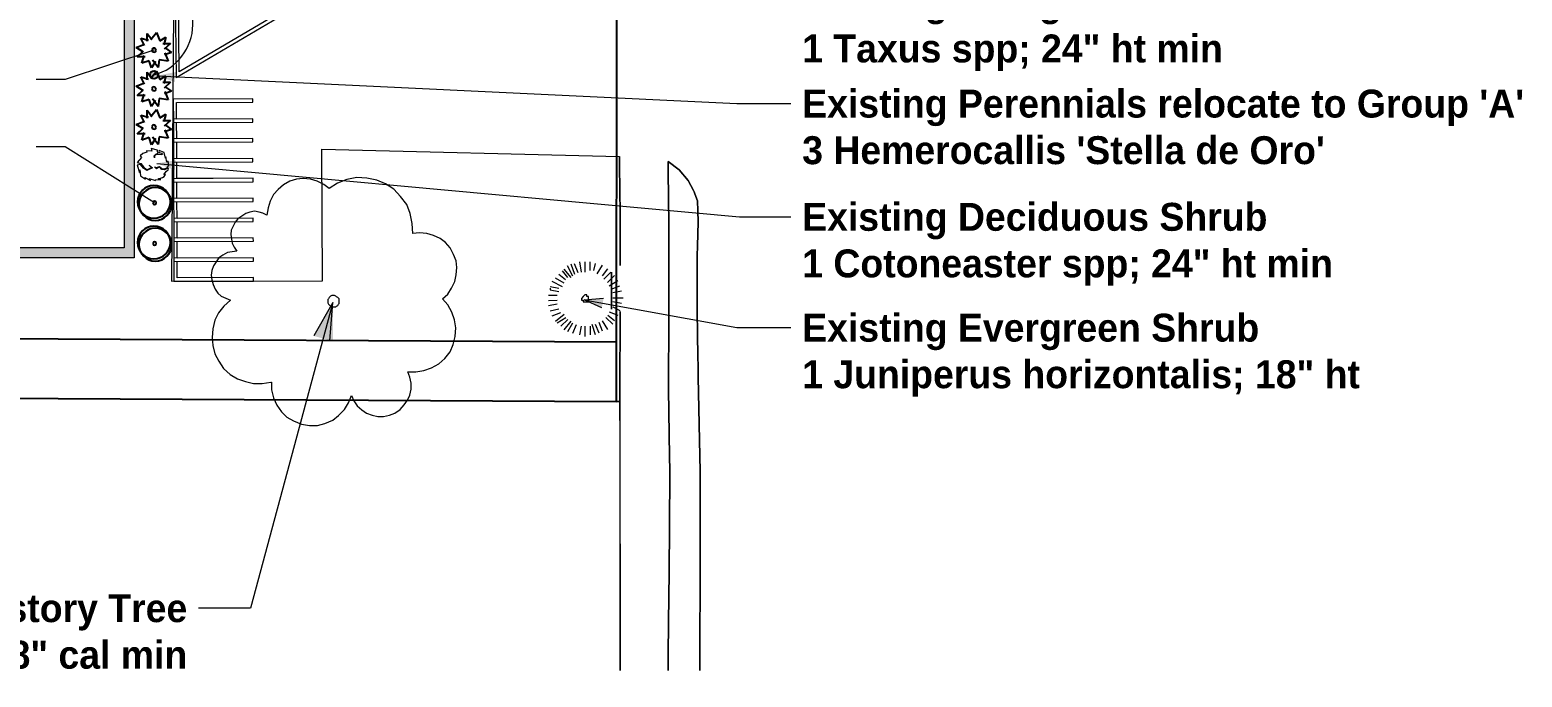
# Model space of a CAD drawing. Header units: feet. Extents: x 2366571 to 2367139, y 711991 to 712371.
# Drawn here: x 2366976.9 to 2367127, y 711991 to 712056.1 of the extents above; entities that cross this region are included whole.
import ezdxf
from ezdxf.enums import TextEntityAlignment as Align

# ---------------------------------------------------------------- set-up
doc = ezdxf.new("R2010")
doc.units = ezdxf.units.FT
doc.header["$MEASUREMENT"] = 0
for name, color, linetype in [('C-BLDG-OTLN', 110, 'Continuous'), ('C-PRKG-CURB', 255, 'Continuous'), ('C-PRKG-STRP', 190, 'Continuous'), ('C-PROP-LINE', 230, 'Continuous'), ('C-TOPO', 7, 'Continuous'), ('L-PLNT-TREE', 70, 'Continuous')]:
    doc.layers.add(name, color=color, linetype=linetype)
doc.layers.add('G-ANNO-TEXT', color=231, linetype='Continuous', lineweight=9)
doc.layers.add('PDF_Geometry', color=1, linetype='Continuous', lineweight=9)
doc.styles.add('Century Gothic_B', font='GOTHICB.TTF', dxfattribs={"height": 33.75})
doc.styles.get("Standard").update_dxf_attribs({"font": 'ARIALN.TTF', "width": 0.8})

# ---------------------------------------------------------------- blocks, each defined once
blk = doc.blocks.new('Family - ___-1442676-SITE PLAN')
at = {"layer": 'C-PROP-LINE'}
blk.add_line((-2969.6, 10291.1), (-534.6, 10277.4), dxfattribs=at)
blk = doc.blocks.new('Family - ___-1416994-SITE PLAN')
at = {"layer": 'C-PROP-LINE'}
for p, q in [((-534.6, 10205.4), (-534.1, 14193.5)), ((-3220.3, 10220.5), (-534.6, 10205.4))]:
    blk.add_line(p, q, dxfattribs=at)
blk = doc.blocks.new('Evergreen-Tree5')
for p, q in [((-2.26, 2.99), (-2.26, 5.62)), ((-2.26, 5.62), (-0.01, 3.37)), ((-1.13, 3.74), (-0.01, 5.99)), ((-0.01, 5.99), (1.12, 3.74)), ((-6.01, -0.01), (-3.76, 1.12)), ((-3.76, 0.37), (-5.26, 2.99)), ((-5.26, 2.99), (-2.26, 2.99)), ((-0.38, 0.64), (-0.76, -0.01)), ((0.37, 0.64), (-0.38, 0.64)), ((0.74, -0.01), (0.37, 0.64)), ((1.12, 3.74), (3.37, 4.87)), ((2.62, 2.62), (5.24, 2.99)), ((3.37, 4.87), (2.99, 2.24)), ((3.37, 1.12), (5.99, -0.01)), ((5.24, 2.99), (3.74, 1.12)), ((-3.76, -1.13), (-6.01, -0.01)), ((-5.26, -3.01), (-3.38, -0.76)), ((-2.63, -2.63), (-5.26, -3.01)), ((-3.38, -4.88), (-3.01, -2.26)), ((-1.51, -3.38), (-3.38, -4.88)), ((-0.01, -6.01), (-1.51, -3.38)), ((-0.76, -0.01), (-0.38, -0.66)), ((-0.38, -0.66), (0.37, -0.66)), ((1.49, -3.38), (-0.01, -6.01)), ((0.37, -0.66), (0.74, -0.01)), ((2.99, -5.26), (1.12, -3.38)), ((4.87, -3.38), (2.24, -3.01)), ((2.62, -2.63), (2.99, -5.26)), ((5.99, -0.01), (3.37, -1.51)), ((3.37, -1.13), (4.87, -3.38))]:
    blk.add_line(p, q)
at = {"flags": 1}
for tag, p in [('SCI_NAME', (-5.08, -8.89)), ('COM_NAME', (-5.08, -12.89)), ('SIZE', (-5.08, -16.89)), ('ROOT_COND', (-5.08, -20.89)), ('REMARK', (-5.08, -24.89)), ('CODE', (-5.08, -28.89))]:
    blk.add_attdef(tag, text='', height=2.4, dxfattribs=at).set_placement(p, align=Align.BOTTOM_LEFT)
blk = doc.blocks.new('Deciduous-Tree2')
for centre, radius in [((-0.29, 0.29), 5.72), ((0.33, -0.34), 5.72), ((0, 0), 0.6)]:
    blk.add_circle(centre, radius)
at = {"flags": 1}
for tag, p in [('SCI_NAME', (-5.07, -8.88)), ('COM_NAME', (-5.07, -12.88)), ('SIZE', (-5.07, -16.88)), ('ROOT_COND', (-5.07, -20.88)), ('CODE', (-5.07, -28.88)), ('REMARK', (-5.07, -24.88))]:
    blk.add_attdef(tag, text='', height=2.4, dxfattribs=at).set_placement(p, align=Align.BOTTOM_LEFT)

msp = doc.modelspace()

# ---------------------------------------------------------------- hatches: boundary and pattern name
at = {"layer": 'C-BLDG-OTLN', "lineweight": 5}
h = msp.add_hatch(color=1, dxfattribs=at)
h.dxf.hatch_style = 1
h.paths.add_polyline_path([(2366918.97, 712055.23), (2366918.97, 712066.86), (2366826.96, 712066.86), (2366826.96, 712054.86), (2366812.38, 712054.86), (2366812.38, 712033.19), (2366987.39, 712033.19), (2366987.39, 712102.29), (2366991.39, 712102.29), (2366991.4, 712114.34), (2366987.4, 712114.34), (2366987.41, 712208.45), (2366899.22, 712208.45), (2366899.21, 712182.41), (2366917.31, 712182.34), (2366917.41, 712161.24), (2366948.36, 712161.49), (2366948.36, 712055.23)])
h.paths.add_polyline_path([(2366918.97, 712034.19), (2366986.39, 712034.19), (2366986.39, 712103.29), (2366990.39, 712103.29), (2366990.4, 712113.34), (2366986.4, 712113.34), (2366986.41, 712207.45), (2366900.22, 712207.45), (2366900.21, 712183.41), (2366918.31, 712183.34), (2366918.4, 712162.25), (2366949.36, 712162.5), (2366949.36, 712054.23), (2366918.97, 712054.23)], flags=16)
h.paths.add_polyline_path([(2366917.97, 712065.86), (2366827.96, 712065.86), (2366827.96, 712053.86), (2366813.38, 712053.86), (2366813.38, 712034.19), (2366917.97, 712034.19)], flags=16)
at = {"layer": 'G-ANNO-TEXT', "lineweight": 5}
for points in [[(2366989.66, 712051.51), (2366991.56, 712051.88), (2366991.49, 712050.88)], [(2366989.66, 712042.69), (2366991.57, 712043), (2366991.47, 712042)], [(2367032.68, 712028.96), (2367034.62, 712029.12), (2367034.44, 712028.13)], [(2367007.39, 712028.67), (2367005.45, 712025.31), (2367007.39, 712024.79)]]:
    msp.add_hatch(color=1, dxfattribs=at).paths.add_polyline_path(points, flags=0)
at = {"layer": 'L-PLNT-TREE'}
h = msp.add_hatch(color=1, dxfattribs=at)
h.dxf.hatch_style = 1
h.paths.add_polyline_path([(2366989.65, 712072.85, 1), (2366988.84, 712072.85, 1)])
h.paths.add_polyline_path([(2366989.9, 712061.78, 1), (2366989.09, 712061.78, 1)])
h.paths.add_polyline_path([(2366989.8, 712051.6, 1), (2366988.99, 712051.6, 1)])

# ---------------------------------------------------------------- linework, layer by layer
at = {"layer": 'C-BLDG-OTLN', "color": 1, "lineweight": 5, "flags": 128}
msp.add_lwpolyline([(2366948.36, 712161.49), (2366917.41, 712161.24), (2366917.31, 712182.34), (2366899.21, 712182.41), (2366899.22, 712208.45), (2366987.41, 712208.45), (2366987.4, 712114.34), (2366991.4, 712114.34), (2366991.39, 712102.29), (2366987.39, 712102.29), (2366987.39, 712033.19), (2366812.38, 712033.19), (2366812.38, 712054.86), (2366826.96, 712054.86), (2366826.96, 712066.86), (2366918.97, 712066.86), (2366918.97, 712055.23), (2366948.36, 712055.23), (2366948.36, 712161.5)], dxfattribs=at)
msp.add_lwpolyline([(2366918.97, 712054.23), (2366949.36, 712054.23), (2366949.36, 712162.5), (2366918.4, 712162.25), (2366918.31, 712183.34), (2366900.21, 712183.41), (2366900.22, 712207.45), (2366986.41, 712207.45), (2366986.4, 712113.34), (2366990.4, 712113.34), (2366990.39, 712103.29), (2366986.39, 712103.29), (2366986.39, 712034.19), (2366918.97, 712034.19)], close=True, dxfattribs=at)
at = {"layer": 'C-PRKG-CURB', "color": 1, "lineweight": 5, "flags": 128}
msp.add_lwpolyline([(2366991.39, 712102.29), (2366997.36, 712102.23), (2366997.39, 712105.52), (2367001.99, 712105.45), (2367002.2, 712088.69), (2366998.92, 712085.52), (2366991.54, 712085.34), (2366991.13, 712030.81), (2367006.35, 712030.87), (2367006.27, 712044.1), (2367036.23, 712043.39)], dxfattribs=at)
at = {"layer": 'C-PRKG-STRP', "color": 1, "lineweight": 5}
for p, q in [((2366991.5, 712060.94), (2366991.6, 712051.32)), ((2366991.6, 712051.32), (2367007.1, 712060.47)), ((2366991.93, 712051.9), (2366991.84, 712060.75)), ((2367006.93, 712060.76), (2366991.93, 712051.9)), ((2366999.32, 712049.18), (2366991.32, 712049.14)), ((2366991.32, 712049.14), (2366991.33, 712046.81)), ((2366991.65, 712048.81), (2366999.32, 712048.84)), ((2366991.66, 712047.15), (2366991.65, 712048.81)), ((2366999.32, 712048.84), (2366999.32, 712049.18)), ((2366999.33, 712047.18), (2366991.33, 712047.14)), ((2366991.33, 712047.14), (2366991.34, 712044.81)), ((2366999.33, 712047.18), (2366991.66, 712047.15)), ((2366999.33, 712046.84), (2366999.33, 712047.18)), ((2366999.33, 712046.84), (2366999.33, 712047.18)), ((2366991.33, 712046.81), (2366999.33, 712046.84)), ((2366991.66, 712046.81), (2366999.33, 712046.84)), ((2366991.67, 712045.15), (2366991.66, 712046.81)), ((2366999.33, 712045.18), (2366991.33, 712045.14)), ((2366991.33, 712045.14), (2366991.34, 712042.81)), ((2366991.34, 712044.81), (2366999.34, 712044.84)), ((2366999.33, 712045.18), (2366991.67, 712045.15)), ((2366991.67, 712044.81), (2366999.34, 712044.84)), ((2366991.68, 712043.15), (2366991.67, 712044.81)), ((2366999.34, 712044.84), (2366999.33, 712045.18)), ((2366999.34, 712044.84), (2366999.33, 712045.18)), ((2366999.34, 712043.18), (2366991.34, 712043.14)), ((2366991.34, 712043.14), (2366991.35, 712040.81)), ((2366991.34, 712042.81), (2366999.34, 712042.84)), ((2366999.34, 712043.18), (2366991.68, 712043.15)), ((2366991.68, 712042.81), (2366999.34, 712042.84)), ((2366991.68, 712041.15), (2366991.68, 712042.81)), ((2366999.34, 712042.84), (2366999.34, 712043.18)), ((2366999.34, 712042.84), (2366999.34, 712043.18)), ((2366999.35, 712041.18), (2366991.35, 712041.14)), ((2366991.35, 712041.14), (2366991.36, 712038.81)), ((2366999.35, 712041.18), (2366991.68, 712041.15)), ((2366999.35, 712040.84), (2366999.35, 712041.18)), ((2366999.35, 712040.84), (2366999.35, 712041.18)), ((2366991.35, 712040.81), (2366999.35, 712040.84)), ((2366991.69, 712040.81), (2366999.35, 712040.84)), ((2366991.69, 712039.15), (2366991.69, 712040.81)), ((2366999.36, 712039.18), (2366991.36, 712039.14)), ((2366991.36, 712039.14), (2366991.37, 712036.81)), ((2366991.36, 712038.81), (2366999.36, 712038.84)), ((2366999.36, 712039.18), (2366991.69, 712039.15)), ((2366991.69, 712038.81), (2366999.36, 712038.84)), ((2366991.7, 712037.15), (2366991.69, 712038.81)), ((2366999.36, 712038.84), (2366999.36, 712039.18)), ((2366999.36, 712038.84), (2366999.36, 712039.18)), ((2366999.37, 712037.18), (2366991.37, 712037.14)), ((2366991.37, 712037.14), (2366991.38, 712034.81)), ((2366991.37, 712036.81), (2366999.37, 712036.84)), ((2366999.37, 712037.18), (2366991.7, 712037.15)), ((2366991.7, 712036.81), (2366999.37, 712036.84)), ((2366991.71, 712035.15), (2366991.7, 712036.81)), ((2366999.37, 712036.84), (2366999.37, 712037.18)), ((2366999.37, 712036.84), (2366999.37, 712037.18)), ((2366999.37, 712035.18), (2366991.37, 712035.14)), ((2366991.37, 712035.14), (2366991.38, 712032.81)), ((2366999.37, 712035.18), (2366991.71, 712035.15)), ((2366999.38, 712034.84), (2366999.37, 712035.18)), ((2366999.38, 712034.84), (2366999.37, 712035.18)), ((2366991.38, 712034.81), (2366999.38, 712034.84)), ((2366991.71, 712034.81), (2366999.38, 712034.84)), ((2366991.72, 712033.15), (2366991.71, 712034.81)), ((2366999.38, 712033.18), (2366991.38, 712033.14)), ((2366991.38, 712033.14), (2366991.39, 712030.81)), ((2366991.38, 712032.81), (2366999.38, 712032.84)), ((2366999.38, 712033.18), (2366991.72, 712033.15)), ((2366991.72, 712032.81), (2366999.38, 712032.84)), ((2366991.72, 712031.15), (2366991.72, 712032.81)), ((2366999.38, 712032.84), (2366999.38, 712033.18)), ((2366999.38, 712032.84), (2366999.38, 712033.18)), ((2366991.39, 712030.81), (2366999.39, 712030.84)), ((2366999.39, 712031.18), (2366991.72, 712031.15)), ((2366999.39, 712030.84), (2366999.39, 712031.18))]:
    msp.add_line(p, q, dxfattribs=at)
at = {"layer": 'C-TOPO', "color": 1, "lineweight": 5}
for p, q in [((2367036.26, 712039.09), (2367036.23, 712043.39)), ((2367036.23, 712043.39), (2367036.26, 712039.09)), ((2367042.22, 712042.03), (2367041.11, 712042.87)), ((2367041.11, 712042.87), (2367041.11, 712042.25)), ((2367041.11, 712042.25), (2367041.11, 712042.87)), ((2367041.11, 712042.87), (2367042.22, 712042.03)), ((2367041.11, 712042.25), (2367041.12, 712042.13)), ((2367041.12, 712042.13), (2367041.11, 712042.25)), ((2367041.12, 712042.13), (2367041.12, 712041.86)), ((2367041.12, 712041.86), (2367041.12, 712042.13)), ((2367041.12, 712041.86), (2367041.18, 712036.54)), ((2367041.18, 712036.54), (2367041.12, 712041.86)), ((2367043.12, 712040.97), (2367042.22, 712042.03)), ((2367042.22, 712042.03), (2367043.12, 712040.97)), ((2367043.68, 712039.97), (2367043.12, 712040.97)), ((2367043.12, 712040.97), (2367043.68, 712039.97)), ((2367043.73, 712039.81), (2367043.68, 712039.97)), ((2367043.68, 712039.97), (2367043.73, 712039.81)), ((2367043.76, 712039.72), (2367043.73, 712039.81)), ((2367043.73, 712039.81), (2367043.76, 712039.72)), ((2367043.9, 712039.34), (2367043.76, 712039.72)), ((2367043.76, 712039.72), (2367043.9, 712039.34)), ((2367036.27, 712038.54), (2367036.26, 712039.09)), ((2367036.26, 712039.09), (2367036.27, 712038.54)), ((2367036.28, 712036.55), (2367036.27, 712038.54)), ((2367036.27, 712038.54), (2367036.28, 712036.55)), ((2367044.06, 712038.9), (2367043.9, 712039.34)), ((2367043.9, 712039.34), (2367044.06, 712038.9)), ((2367044.1, 712037.9), (2367044.06, 712038.9)), ((2367044.06, 712038.9), (2367044.1, 712037.9)), ((2367044.15, 712036.79), (2367044.1, 712037.9)), ((2367044.1, 712037.9), (2367044.15, 712036.79)), ((2367036.28, 712036.45), (2367036.28, 712036.55)), ((2367036.28, 712036.55), (2367036.28, 712036.45)), ((2367036.28, 712036.39), (2367036.28, 712036.45)), ((2367036.28, 712036.45), (2367036.28, 712036.39)), ((2367036.28, 712035.07), (2367036.28, 712036.39)), ((2367036.28, 712036.39), (2367036.28, 712035.07)), ((2367041.18, 712036.54), (2367041.18, 712035.63)), ((2367041.18, 712035.63), (2367041.18, 712036.54)), ((2367044.08, 712034.36), (2367044.15, 712036.79)), ((2367044.15, 712036.79), (2367044.08, 712034.36)), ((2367036.28, 712034.1), (2367036.28, 712035.07)), ((2367036.28, 712035.07), (2367036.28, 712034.1)), ((2367041.18, 712035), (2367041.17, 712034.06)), ((2367041.17, 712034.06), (2367041.18, 712035)), ((2367041.18, 712035.63), (2367041.18, 712035)), ((2367041.18, 712035), (2367041.18, 712035.63)), ((2367036.28, 712033.39), (2367036.28, 712034.1)), ((2367036.28, 712034.1), (2367036.28, 712033.39)), ((2367036.28, 712032.41), (2367036.28, 712033.39)), ((2367036.28, 712033.39), (2367036.28, 712032.41)), ((2367041.17, 712034.06), (2367041.17, 712033.56)), ((2367041.17, 712033.56), (2367041.17, 712034.06)), ((2367041.17, 712033.56), (2367041.17, 712033.27)), ((2367041.17, 712033.27), (2367041.17, 712033.56)), ((2367044.02, 712032.33), (2367044.05, 712033.42)), ((2367044.05, 712033.42), (2367044.02, 712032.33)), ((2367044.05, 712033.42), (2367044.08, 712034.36)), ((2367044.08, 712034.36), (2367044.05, 712033.42)), ((2367041.17, 712033.27), (2367041.17, 712030)), ((2367041.17, 712030), (2367041.17, 712033.27)), ((2367044.05, 712028.9), (2367044.02, 712032.33)), ((2367044.02, 712032.33), (2367044.05, 712028.9)), ((2367035.41, 712031.42), (2367035.41, 712031.73)), ((2367035.41, 712031.73), (2367035.41, 712031.42)), ((2367035.41, 712028.28), (2367035.41, 712031.42)), ((2367035.41, 712031.42), (2367035.41, 712028.28)), ((2367041.17, 712030), (2367041.17, 712028.7)), ((2367041.17, 712028.7), (2367041.17, 712030)), ((2367044.05, 712028.57), (2367044.05, 712028.9)), ((2367044.05, 712028.9), (2367044.05, 712028.57)), ((2367035.41, 712028.01), (2367035.41, 712028.28)), ((2367035.41, 712028.28), (2367035.41, 712028.01)), ((2367036.26, 712019.64), (2367036.27, 712027.76)), ((2367036.27, 712027.76), (2367036.26, 712019.64)), ((2367041.17, 712028.7), (2367041.17, 712025.1)), ((2367041.17, 712025.1), (2367041.17, 712028.7)), ((2367044.08, 712024.74), (2367044.05, 712028.57)), ((2367044.05, 712028.57), (2367044.08, 712024.74)), ((2367041.17, 712025.1), (2367041.16, 712022.21)), ((2367041.16, 712022.21), (2367041.17, 712025.1)), ((2367044.1, 712023.98), (2367044.08, 712024.74)), ((2367044.08, 712024.74), (2367044.1, 712023.98)), ((2367044.1, 712023.57), (2367044.1, 712023.98)), ((2367044.1, 712023.98), (2367044.1, 712023.57)), ((2367044.14, 712021.91), (2367044.1, 712023.57)), ((2367044.1, 712023.57), (2367044.14, 712021.91)), ((2367041.16, 712022.21), (2367041.16, 712020.67)), ((2367041.16, 712020.67), (2367041.16, 712022.21)), ((2367044.15, 712021.35), (2367044.14, 712021.91)), ((2367044.14, 712021.91), (2367044.15, 712021.35)), ((2367044.15, 712021.17), (2367044.15, 712021.35)), ((2367044.15, 712021.35), (2367044.15, 712021.17)), ((2367041.16, 712020.67), (2367041.16, 712019.91)), ((2367041.16, 712019.91), (2367041.16, 712020.67)), ((2367041.16, 712019.91), (2367041.25, 712013.19)), ((2367041.25, 712013.19), (2367041.16, 712019.91)), ((2367044.33, 712011.66), (2367044.15, 712021.17)), ((2367044.15, 712021.17), (2367044.33, 712011.66)), ((2367035.58, 712018.7), (2367036.05, 712018.7)), ((2367036.05, 712018.7), (2367035.58, 712018.7)), ((2367036.05, 712018.7), (2367036.26, 712018.7)), ((2367036.26, 712018.7), (2367036.05, 712018.7)), ((2367036.26, 712019.57), (2367036.26, 712019.64)), ((2367036.26, 712019.64), (2367036.26, 712019.57)), ((2367036.26, 712019.18), (2367036.26, 712019.57)), ((2367036.26, 712019.57), (2367036.26, 712019.18)), ((2367036.26, 712018.51), (2367036.26, 712019.18)), ((2367036.26, 712019.18), (2367036.26, 712014.89)), ((2367036.26, 712018.7), (2367036.26, 712018.51)), ((2367036.27, 712014.84), (2367036.26, 712018.7)), ((2367036.26, 712014.84), (2367036.25, 712011.64)), ((2367036.26, 712014.89), (2367036.26, 712014.86)), ((2367036.29, 711997.18), (2367036.27, 712014.84)), ((2367041.25, 712013.19), (2367041.27, 712011.81)), ((2367041.27, 712011.81), (2367041.25, 712013.19)), ((2367036.25, 712011.64), (2367036.28, 711997.2)), ((2367041.27, 712011.37), (2367041.2, 712001.32)), ((2367041.2, 712001.32), (2367041.27, 712011.37)), ((2367041.27, 712011.81), (2367041.27, 712011.64)), ((2367041.27, 712011.64), (2367041.27, 712011.81)), ((2367041.27, 712011.64), (2367041.27, 712011.37)), ((2367041.27, 712011.37), (2367041.27, 712011.64)), ((2367044.33, 712008.24), (2367044.33, 712011.66)), ((2367044.33, 712011.66), (2367044.33, 712008.24)), ((2367044.32, 712004.64), (2367044.33, 712008.24)), ((2367044.33, 712008.24), (2367044.32, 712004.64)), ((2367044.31, 711991.64), (2367044.32, 712003.36)), ((2367044.32, 712003.36), (2367044.31, 711991.64)), ((2367044.32, 712003.36), (2367044.32, 712004.64)), ((2367044.32, 712004.64), (2367044.32, 712003.36)), ((2367041.2, 712001.32), (2367041.18, 711999.2)), ((2367041.18, 711999.2), (2367041.2, 712001.32)), ((2367041.18, 711999.2), (2367041.13, 711993.36)), ((2367041.13, 711993.36), (2367041.18, 711999.2)), ((2367036.28, 711997.19), (2367036.28, 711997.16)), ((2367036.28, 711997.16), (2367036.28, 711996.16)), ((2367036.28, 711996.16), (2367036.29, 711995.37)), ((2367036.29, 711997.17), (2367036.29, 711997.18)), ((2367036.29, 711996.16), (2367036.29, 711997.16)), ((2367036.29, 711996.15), (2367036.29, 711996.16)), ((2367036.29, 711995.36), (2367036.29, 711996.15)), ((2367036.29, 711995.37), (2367036.29, 711993.98)), ((2367036.29, 711993.98), (2367036.29, 711995.36)), ((2367036.29, 711993.98), (2367036.29, 711991.64)), ((2367036.3, 711991.64), (2367036.29, 711993.98)), ((2367041.13, 711993.01), (2367041.12, 711991.64)), ((2367041.12, 711991.64), (2367041.13, 711993.01)), ((2367041.13, 711993.36), (2367041.13, 711993.07)), ((2367041.13, 711993.07), (2367041.13, 711993.36)), ((2367041.13, 711993.07), (2367041.13, 711993.04)), ((2367041.13, 711993.04), (2367041.13, 711993.07)), ((2367041.13, 711993.04), (2367041.13, 711993.01)), ((2367041.13, 711993.01), (2367041.13, 711993.04))]:
    msp.add_line(p, q, dxfattribs=at)
at = {"layer": 'G-ANNO-TEXT', "color": 1, "lineweight": 5}
for p, q in [((2366989.66, 712051.51), (2367048.04, 712048.7)), ((2367048.04, 712048.7), (2367053.46, 712048.7)), ((2366989.66, 712042.69), (2367048.29, 712037.31)), ((2367048.29, 712037.31), (2367053.46, 712037.31)), ((2367032.68, 712028.96), (2367034.62, 712029.12)), ((2367034.44, 712028.13), (2367032.68, 712028.96)), ((2367032.68, 712028.96), (2367048.04, 712026.15)), ((2367007.39, 712028.67), (2366999.09, 711997.9)), ((2367007.39, 712028.67), (2367005.45, 712025.31)), ((2367007.06, 712024.81), (2367007.39, 712028.67)), ((2367048.04, 712026.15), (2367053.46, 712026.15)), ((2366999.09, 711997.9), (2366993.87, 711997.9))]:
    msp.add_line(p, q, dxfattribs=at)
at = {"layer": 'G-ANNO-TEXT', "color": 1, "lineweight": 5, "flags": 128}
for points in [[(2366989.37, 712054.08), (2366980.46, 712051.12), (2366977.54, 712051.12)], [(2366989.44, 712038.71), (2366980.46, 712044.36), (2366977.54, 712044.36)]]:
    msp.add_lwpolyline(points, dxfattribs=at)
at = {"layer": 'G-ANNO-TEXT', "color": 1, "lineweight": 5}
msp.add_arc((2366987.99, 712056.7), 5.3, 285.3626, 73.4509, dxfattribs=at)
at = {"layer": 'L-PLNT-TREE', "color": 1}
msp.add_circle((2366989.39, 712051.6), 0.406, dxfattribs=at)
at = {"layer": 'PDF_Geometry', "color": 1, "lineweight": 5}
for p, q in [((2367030.45, 712031.88), (2367030.98, 712031.18)), ((2367030.62, 712032.05), (2367031.33, 712031.18)), ((2367030.97, 712032.41), (2367031.5, 712031.36)), ((2367031.32, 712032.58), (2367031.68, 712031.54)), ((2367031.67, 712032.59), (2367032.02, 712031.71)), ((2367032.19, 712032.77), (2367032.37, 712031.72)), ((2367032.72, 712032.77), (2367032.72, 712031.72)), ((2367033.24, 712032.77), (2367033.25, 712031.9)), ((2367033.77, 712032.6), (2367033.6, 712031.9)), ((2367034.47, 712032.43), (2367033.95, 712031.55)), ((2367035, 712032.08), (2367034.48, 712031.38)), ((2367029.41, 712030.82), (2367030.46, 712030.3)), ((2367029.75, 712031.17), (2367030.63, 712030.65)), ((2367030.1, 712031.53), (2367030.8, 712031.01)), ((2367035.35, 712031.74), (2367034.65, 712031.03)), ((2367035.7, 712031.39), (2367035.01, 712030.68)), ((2367036.06, 712030.87), (2367035.18, 712030.34)), ((2367029.07, 712029.42), (2367029.94, 712029.43)), ((2367029.07, 712028.89), (2367029.94, 712028.9)), ((2367029.23, 712030.3), (2367030.11, 712030.13)), ((2367036.23, 712030.34), (2367035.36, 712029.99)), ((2367036.41, 712029.82), (2367035.54, 712029.64)), ((2367036.59, 712029.12), (2367035.54, 712029.11)), ((2367029.07, 712028.37), (2367029.95, 712028.55)), ((2367029.25, 712027.85), (2367030.12, 712028.03)), ((2367029.43, 712027.32), (2367030.3, 712027.68)), ((2367029.78, 712026.8), (2367030.65, 712027.51)), ((2367035.73, 712026.84), (2367035.03, 712027.36)), ((2367036.08, 712027.37), (2367035.2, 712027.71)), ((2367036.42, 712028.59), (2367035.54, 712028.76)), ((2367035.55, 712028.24), (2367036.25, 712027.89)), ((2367029.96, 712026.63), (2367030.83, 712027.16)), ((2367030.31, 712026.28), (2367031.01, 712026.98)), ((2367030.66, 712025.93), (2367031.36, 712026.81)), ((2367031.01, 712025.76), (2367031.53, 712026.64)), ((2367031.54, 712025.59), (2367031.88, 712026.46)), ((2367032.24, 712025.42), (2367032.41, 712026.29)), ((2367032.77, 712025.24), (2367032.76, 712026.29)), ((2367033.29, 712025.42), (2367033.29, 712026.3)), ((2367033.82, 712025.43), (2367033.46, 712026.47)), ((2367034.17, 712025.6), (2367033.81, 712026.48)), ((2367034.51, 712025.78), (2367034.16, 712026.65)), ((2367035.04, 712025.96), (2367034.51, 712026.83)), ((2367035.56, 712026.49), (2367034.86, 712027.18))]:
    msp.add_line(p, q, dxfattribs=at)
at = {"layer": 'PDF_Geometry', "color": 1, "lineweight": 5, "flags": 128}
for points in [[(2366990.07, 712041.07), (2366989.81, 712041.14), (2366990.25, 712041.26), (2366990.4, 712041.37), (2366990.55, 712041.56), (2366990.36, 712041.56), (2366990.63, 712041.9), (2366990.81, 712042.05), (2366990.85, 712042.16), (2366990.7, 712042.16), (2366990.44, 712042.05), (2366990.17, 712042.08), (2366989.95, 712042.34), (2366989.65, 712042.15), (2366989.42, 712042.34), (2366989.65, 712042.27), (2366989.95, 712042.38), (2366990.17, 712042.16), (2366990.4, 712042.12), (2366990.7, 712042.24), (2366990.88, 712042.5), (2366990.81, 712042.91), (2366990.69, 712042.8), (2366990.58, 712043.36), (2366990.54, 712043.21), (2366990.39, 712043.77), (2366989.9, 712043.99), (2366989.86, 712043.88), (2366989.9, 712043.77), (2366990.13, 712043.73), (2366990.24, 712043.58), (2366990.09, 712043.54), (2366989.9, 712043.58), (2366989.64, 712043.58), (2366989.45, 712043.43), (2366989.42, 712043.24), (2366989.41, 712043.43), (2366989.56, 712043.62), (2366989.79, 712043.73), (2366989.75, 712043.84), (2366989.75, 712044.03), (2366989.11, 712044.17), (2366989.15, 712043.91), (2366988.62, 712043.95), (2366988.66, 712043.83), (2366988.25, 712043.68), (2366987.99, 712043.45), (2366988.14, 712043.27), (2366987.69, 712042.78), (2366988.07, 712042.67), (2366988.33, 712042.33), (2366988.67, 712042.03), (2366989.12, 712042.26), (2366988.9, 712042.52), (2366989.24, 712042.23), (2366988.67, 712041.96), (2366988.34, 712042.22), (2366988.03, 712042.56), (2366987.7, 712042.52), (2366987.93, 712041.77), (2366987.96, 712042.03), (2366988.04, 712041.43), (2366988.53, 712041.1), (2366988.45, 712041.25), (2366989.02, 712040.95), (2366988.9, 712041.17), (2366989.54, 712040.95), (2366989.51, 712041.03)], [(2367001.2, 712020.67), (2367001.2, 712019.87), (2367001.41, 712019.07), (2367001.75, 712018.34), (2367002.22, 712017.67), (2367002.75, 712017.15), (2367003.42, 712016.75), (2367004.22, 712016.42), (2367005.03, 712016.29), (2367005.83, 712016.3), (2367006.56, 712016.5), (2367007.36, 712016.84), (2367007.95, 712017.31), (2367008.55, 712017.92), (2367008.94, 712018.59), (2367009.27, 712019.32), (2367009.48, 712018.79), (2367009.81, 712018.26), (2367010.28, 712017.86), (2367010.75, 712017.53), (2367011.35, 712017.34), (2367011.89, 712017.21), (2367012.49, 712017.21), (2367013.09, 712017.35), (2367013.62, 712017.55), (2367014.15, 712017.89), (2367014.55, 712018.36), (2367014.88, 712018.83), (2367015.14, 712019.36), (2367015.27, 712019.96), (2367015.26, 712020.56), (2367015.13, 712021.16), (2367014.92, 712021.69), (2367015.72, 712021.7), (2367016.52, 712021.84), (2367017.32, 712022.11), (2367018.05, 712022.51), (2367018.65, 712023.05), (2367019.18, 712023.72), (2367019.5, 712024.46), (2367019.7, 712025.26), (2367019.76, 712026.13), (2367019.62, 712026.92), (2367019.35, 712027.72), (2367018.94, 712028.45), (2367018.41, 712029.05), (2367018.94, 712029.52), (2367019.33, 712030.12), (2367019.66, 712030.79), (2367019.79, 712031.46), (2367019.85, 712032.19), (2367019.78, 712032.86), (2367019.51, 712033.52), (2367019.17, 712034.19), (2367018.7, 712034.72), (2367018.17, 712035.12), (2367017.5, 712035.44), (2367016.83, 712035.64), (2367016.1, 712035.7), (2367015.43, 712035.63), (2367015.36, 712036.63), (2367015.15, 712037.63), (2367014.81, 712038.56), (2367014.2, 712039.36), (2367013.53, 712040.08), (2367012.66, 712040.61), (2367011.79, 712041.01), (2367010.79, 712041.2), (2367009.79, 712041.26), (2367008.79, 712041.05), (2367007.86, 712040.71), (2367007, 712040.17), (2367006.46, 712040.57), (2367005.79, 712040.9), (2367005.13, 712041.09), (2367004.39, 712041.16), (2367003.73, 712041.09), (2367003.06, 712040.88), (2367002.4, 712040.54), (2367001.87, 712040.07), (2367001.4, 712039.54), (2367001.07, 712038.87), (2367000.88, 712038.2), (2367000.75, 712037.47), (2367000.35, 712037.66), (2366999.95, 712037.79), (2366999.48, 712037.86), (2366999.01, 712037.79), (2366998.62, 712037.65), (2366998.22, 712037.38), (2366997.82, 712037.11), (2366997.56, 712036.78), (2366997.36, 712036.38), (2366997.16, 712035.97), (2366997.1, 712035.51), (2366997.17, 712035.04), (2366997.24, 712034.64), (2366997.44, 712034.24), (2366997.71, 712033.85), (2366997.24, 712033.78), (2366996.78, 712033.71), (2366996.31, 712033.44), (2366995.91, 712033.17), (2366995.65, 712032.76), (2366995.38, 712032.36), (2366995.19, 712031.89), (2366995.12, 712031.43), (2366995.19, 712030.96), (2366995.33, 712030.5), (2366995.53, 712030.03), (2366995.8, 712029.63), (2366996.14, 712029.3), (2366996.61, 712029.1), (2366997.07, 712028.91), (2366996.41, 712028.3), (2366995.88, 712027.63), (2366995.49, 712026.9), (2366995.29, 712026.03), (2366995.23, 712025.16), (2366995.3, 712024.36), (2366995.51, 712023.5), (2366995.92, 712022.77), (2366996.39, 712022.04), (2366997.06, 712021.44), (2366997.79, 712020.98), (2366998.6, 712020.72), (2366999.4, 712020.52), (2367000.26, 712020.53), (2367001.13, 712020.67)], [(2367008.01, 712028.78), (2367008.01, 712029.05), (2367007.94, 712029.11), (2367007.87, 712029.18), (2367007.74, 712029.25), (2367007.67, 712029.31), (2367007.54, 712029.38), (2367007.27, 712029.38), (2367007.14, 712029.31), (2367007.07, 712029.24), (2367007.01, 712029.17), (2367006.94, 712029.04), (2367006.87, 712028.97), (2367006.88, 712028.64), (2367006.94, 712028.51), (2367007.01, 712028.44), (2367007.08, 712028.37), (2367007.15, 712028.31), (2367007.28, 712028.24), (2367007.68, 712028.25), (2367007.75, 712028.31), (2367007.88, 712028.38), (2367007.94, 712028.51), (2367008.01, 712028.58)], [(2367033.09, 712029.1), (2367033.09, 712029.27), (2367032.92, 712029.27), (2367032.92, 712029.45), (2367032.74, 712029.44), (2367032.57, 712029.27), (2367032.39, 712029.09), (2367032.39, 712028.92), (2367032.57, 712028.92), (2367032.57, 712028.74), (2367033.09, 712028.75)]]:
    msp.add_lwpolyline(points, close=True, dxfattribs=at)
msp.add_lwpolyline([(2367029.24, 712030.12), (2367029.24, 712029.95), (2367030.11, 712029.78)], dxfattribs=at)

# ---------------------------------------------------------------- block references
at = {"layer": 'C-PROP-LINE', "color": 1, "lineweight": 5, "xscale": 0.08333333333333333, "yscale": 0.08333333333333333, "zscale": 0.08333333333333333}
for name in ['Family - ___-1416994-SITE PLAN', 'Family - ___-1442676-SITE PLAN']:
    msp.add_blockref(name, (2367080.48, 711168.26), dxfattribs=at)
at = {"layer": 'L-PLNT-TREE', "color": 1}
for name, p, xscale, yscale, zscale, rotation in [('Evergreen-Tree5', (2366989.37, 712054.09), 0.3, 0.3, 0.3, 171.9807277081383), ('Evergreen-Tree5', (2366989.37, 712050.19), 0.3, 0.3, 0.3, 171.9807277081383), ('Evergreen-Tree5', (2366989.37, 712046.34), 0.3, 0.3, 0.3, 171.9807277081383), ('Deciduous-Tree2', (2366989.44, 712038.71), -0.2885624999999999, 0.2885625, 0.2885625, 76.52870698750542), ('Deciduous-Tree2', (2366989.44, 712034.62), -0.2885624999999999, 0.2885625, 0.2885625, 76.52870698750542)]:
    msp.add_blockref(name, p, dxfattribs=dict(at, xscale=xscale, yscale=yscale, zscale=zscale, rotation=rotation))

# ---------------------------------------------------------------- texts
at = {"layer": 'G-ANNO-TEXT', "color": 1, "lineweight": 5, "char_height": 2.8125, "width": 83.4197, "style": 'Century Gothic_B'}
for s, insert, attachment_point in [('Existing Evergreen Shrub\\P1 Taxus spp; 24" ht min', (2367054.6, 712060.35), 1), ("Existing Perennials relocate to Group 'A'\\P3 Hemerocallis 'Stella de Oro' ", (2367054.6, 712050.11), 1), ('Existing Deciduous Shrub\\P1 Cotoneaster spp; 24" ht min ', (2367054.6, 712038.71), 1), ('Existing Evergreen Shrub\\P1 Juniperus horizontalis; 18" ht', (2367054.6, 712027.55), 1), ('Existing Overstory Tree\\P1 Ulmus spp; 18" cal min ', (2366992.73, 711999.31), 3)]:
    msp.add_mtext(s, dxfattribs=dict(at, insert=insert, attachment_point=attachment_point))

doc.saveas('drawing.dxf')
